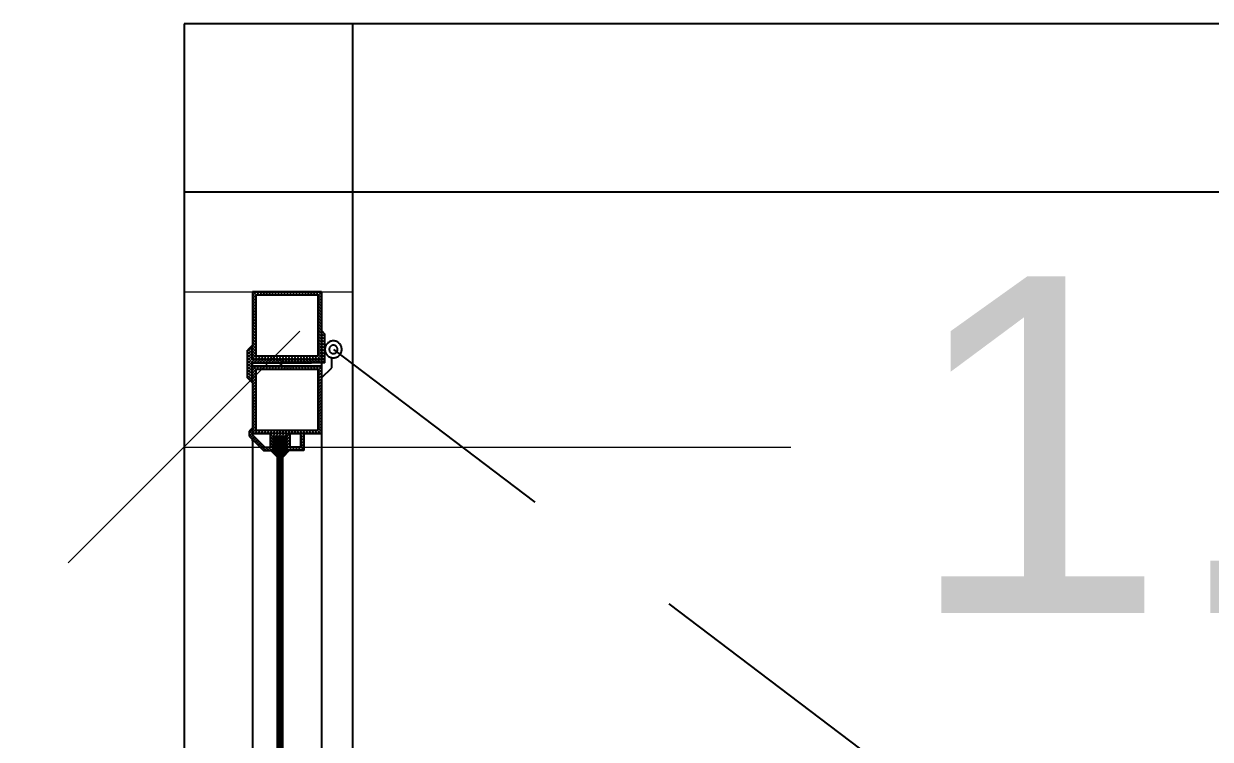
# Model space of a CAD drawing. Header units: metres. Extents: x -355 to 973, y -73 to 238.
# Drawn here: x 726.077 to 726.781, y 165.335 to 165.76 of the extents above; entities that cross this region are included whole.
import ezdxf

# ---------------------------------------------------------------- set-up
doc = ezdxf.new("R2010")
doc.units = ezdxf.units.M
doc.header["$LTSCALE"] = 3
doc.header["$MEASUREMENT"] = 0
doc.linetypes.add('ACAD_ISO02W100', pattern=[15, 12, -3])
doc.linetypes.add('HIDDEN2', pattern=[0.1875, 0.125, -0.0625])
doc.layers.add('05', color=21, linetype='Continuous', lineweight=5)
for name, color, linetype in [('2', 51, 'Continuous'), ('4', 4, 'ACAD_ISO02W100'), ('5', 2, 'Continuous'), ('Ditail', 1, 'Continuous')]:
    doc.layers.add(name, color=color, linetype=linetype)
doc.styles.get("Standard").update_dxf_attribs({"font": 'arial.ttf'})
doc.dimstyles.new('ahmad', dxfattribs={"dimtxt": 0.2, "dimasz": 0.1375, "dimexe": 0, "dimexo": 0.0625, "dimgap": 0.09, "dimtad": 0, "dimzin": 0, "dimdsep": 46, "dimtxsty": 'Standard', "dimblk": 'OBLIQUE', "dimcen": 0.09, "dimclrd": 245, "dimclrt": 61, "dimadec": 0, "dimazin": 0, "dimtfac": 1, "dimtofl": 0, "dimtmove": 0, "dimatfit": 3, "dimldrblk": 'OBLIQUE', "dimfxl": 0, "dimfxlon": 1, "dimtolj": 1, "dimtzin": 0, "dimlwd": 13, "dimarcsym": 0})

# ---------------------------------------------------------------- blocks, each defined once
blk = doc.blocks.new('_Oblique')
at = {"color": 0, "linetype": 'ByBlock', "lineweight": -2}
blk.add_line((-0.5, -0.5), (0.5, 0.5), dxfattribs=at)
blk = doc.blocks.new('*D448')
at = {"layer": '4', "color": 245, "lineweight": 13, "transparency": 16777216}
for p, q in [((726.17196, 165.50889), (726.53196, 165.50889)), ((727.57196, 165.50889), (727.21196, 165.50889))]:
    blk.add_line(p, q, dxfattribs=at)
at = {"layer": 'Defpoints', "color": 0, "transparency": 16777216}
for p in [(726.17196, 165.66031), (727.57196, 165.66031), (726.17196, 165.50889)]:
    blk.add_point(p, dxfattribs=at)
at = {"layer": '4', "color": 245, "lineweight": 13, "transparency": 16777216, "xscale": 0.1375, "yscale": 0.1375, "zscale": 0.1375, "rotation": 180}
blk.add_blockref('_Oblique', (726.17196, 165.50889), dxfattribs=at)
at = {"layer": '4', "color": 245, "lineweight": 13, "transparency": 16777216, "xscale": 0.1375, "yscale": 0.1375, "zscale": 0.1375}
blk.add_blockref('_Oblique', (727.57196, 165.50889), dxfattribs=at)
at = {"layer": '4', "color": 61, "transparency": 16777216, "insert": (726.87196, 165.50889), "char_height": 0.2, "attachment_point": 5}
blk.add_mtext('\\A1;1.40', dxfattribs=at)
blk = doc.blocks.new('*X66')
at = {"color": 0}
for p, q in [((20.47, 31.08), (24.02, 34.62)), ((21.35, 31.08), (24.02, 33.74)), ((22.24, 31.08), (24.74, 33.58)), ((23.12, 31.08), (25.62, 33.58)), ((24.01, 31.08), (26.51, 33.58)), ((24.89, 31.08), (27.39, 33.58)), ((25.58, 25.58), (32.02, 32.02)), ((25.77, 31.08), (28.27, 33.58)), ((26.46, 25.58), (32.02, 31.13)), ((26.66, 31.08), (29.16, 33.58)), ((27.34, 25.58), (32.02, 30.25)), ((27.54, 31.08), (30.04, 33.58)), ((28.02, 30.67), (30.93, 33.58)), ((28.02, 29.78), (31.81, 33.58)), ((28.02, 28.9), (32.02, 32.9)), ((28.23, 25.58), (32.02, 29.36)), ((29.11, 25.58), (32.02, 28.48)), ((20.11, 28.06), (20.12, 28.08)), ((20.55, 27.62), (21.01, 28.08)), ((20.99, 27.18), (21.89, 28.08)), ((21.43, 26.74), (22.77, 28.08)), ((21.88, 26.29), (23.66, 28.08)), ((22.32, 25.85), (24.54, 28.08)), ((22.76, 25.41), (25.43, 28.08)), ((23.2, 24.97), (26.31, 28.08)), ((23.64, 24.53), (24.02, 24.9)), ((24.69, 25.58), (27.19, 28.08)), ((30, 25.58), (32.02, 27.6)), ((30.88, 25.58), (32.02, 26.71)), ((31.76, 25.58), (32.02, 25.83))]:
    blk.add_line(p, q, dxfattribs=at)
blk = doc.blocks.new('dfgdfg')
for p, q in [((191.815, -169.4684), (191.815, -170.08423)), ((191.85602, -169.55608), (191.85602, -169.55689)), ((191.85602, -169.55689), (191.85602, -169.55608)), ((191.85602, -169.55608), (191.85602, -170.08071))]:
    blk.add_line(p, q)
at = {"layer": '05'}
for p, q in [((191.89653, -169.4684), (191.79653, -169.4684)), ((191.81674, -169.4684), (191.815, -169.47014)), ((191.81851, -169.4684), (191.815, -169.47191)), ((191.817, -169.47064), (191.815, -169.46864)), ((191.817, -169.47241), (191.815, -169.4704)), ((191.817, -169.47167), (191.815, -169.47368)), ((191.81853, -169.4704), (191.81652, -169.4684)), ((191.82028, -169.4684), (191.81827, -169.4704)), ((191.82029, -169.4704), (191.81829, -169.4684)), ((191.82205, -169.4684), (191.82004, -169.4704)), ((191.82206, -169.4704), (191.82006, -169.4684)), ((191.82381, -169.4684), (191.82181, -169.4704)), ((191.82383, -169.4704), (191.82183, -169.4684)), ((191.82558, -169.4684), (191.82358, -169.4704)), ((191.8256, -169.4704), (191.82359, -169.4684)), ((191.82735, -169.4684), (191.82534, -169.4704)), ((191.82737, -169.4704), (191.82536, -169.4684)), ((191.82912, -169.4684), (191.82711, -169.4704)), ((191.82913, -169.4704), (191.82713, -169.4684)), ((191.83088, -169.4684), (191.82888, -169.4704)), ((191.8309, -169.4704), (191.8289, -169.4684)), ((191.83265, -169.4684), (191.83065, -169.4704)), ((191.83267, -169.4704), (191.83067, -169.4684)), ((191.83442, -169.4684), (191.83242, -169.4704)), ((191.83444, -169.4704), (191.83243, -169.4684)), ((191.83619, -169.4684), (191.83418, -169.4704)), ((191.8362, -169.4704), (191.8342, -169.4684)), ((191.83796, -169.4684), (191.83595, -169.4704)), ((191.83797, -169.4704), (191.83597, -169.4684)), ((191.83972, -169.4684), (191.83772, -169.4704)), ((191.83974, -169.4704), (191.83774, -169.4684)), ((191.84149, -169.4684), (191.83949, -169.4704)), ((191.84151, -169.4704), (191.8395, -169.4684)), ((191.84326, -169.4684), (191.84125, -169.4704)), ((191.84328, -169.4704), (191.84127, -169.4684)), ((191.84503, -169.4684), (191.84302, -169.4704)), ((191.84504, -169.4704), (191.84304, -169.4684)), ((191.84679, -169.4684), (191.84479, -169.4704)), ((191.84681, -169.4704), (191.84481, -169.4684)), ((191.84856, -169.4684), (191.84656, -169.4704)), ((191.84858, -169.4704), (191.84658, -169.4684)), ((191.85033, -169.4684), (191.84833, -169.4704)), ((191.85035, -169.4704), (191.84834, -169.4684)), ((191.8521, -169.4684), (191.85009, -169.4704)), ((191.85211, -169.4704), (191.85011, -169.4684)), ((191.85386, -169.4684), (191.85186, -169.4704)), ((191.85388, -169.4704), (191.85188, -169.4684)), ((191.85563, -169.4684), (191.85363, -169.4704)), ((191.85602, -169.47077), (191.85365, -169.4684)), ((191.85602, -169.46978), (191.85401, -169.47178)), ((191.85602, -169.47254), (191.85401, -169.47053)), ((191.85602, -169.47154), (191.85401, -169.47355)), ((191.85602, -169.469), (191.85541, -169.4684)), ((191.817, -169.47418), (191.815, -169.47217)), ((191.817, -169.47344), (191.815, -169.47544)), ((191.817, -169.47594), (191.815, -169.47394)), ((191.817, -169.47521), (191.815, -169.47721)), ((191.817, -169.47771), (191.815, -169.47571)), ((191.817, -169.47698), (191.815, -169.47898)), ((191.817, -169.47948), (191.815, -169.47748)), ((191.817, -169.47874), (191.815, -169.48075)), ((191.85602, -169.4743), (191.85401, -169.4723)), ((191.85602, -169.47331), (191.85401, -169.47532)), ((191.85602, -169.47607), (191.85401, -169.47407)), ((191.85602, -169.47508), (191.85401, -169.47708)), ((191.85602, -169.47784), (191.85401, -169.47584)), ((191.85602, -169.47685), (191.85401, -169.47885)), ((191.85602, -169.47961), (191.85401, -169.4776)), ((191.85602, -169.47862), (191.85401, -169.48062)), ((191.817, -169.48125), (191.815, -169.47924)), ((191.817, -169.48051), (191.815, -169.48251)), ((191.817, -169.48302), (191.815, -169.48101)), ((191.817, -169.48228), (191.815, -169.48428)), ((191.817, -169.48478), (191.815, -169.48278)), ((191.817, -169.48405), (191.815, -169.48605)), ((191.817, -169.48655), (191.815, -169.48455)), ((191.817, -169.48581), (191.815, -169.48782)), ((191.85602, -169.48137), (191.85401, -169.47937)), ((191.85602, -169.48038), (191.85401, -169.48239)), ((191.85602, -169.48314), (191.85401, -169.48114)), ((191.85602, -169.48215), (191.85401, -169.48416)), ((191.85602, -169.48491), (191.85401, -169.48291)), ((191.85602, -169.48392), (191.85401, -169.48592)), ((191.85602, -169.48668), (191.85401, -169.48467)), ((191.85602, -169.48569), (191.85401, -169.48769)), ((191.815, -169.49339), (191.81402, -169.49241)), ((191.815, -169.49162), (191.81491, -169.49153)), ((191.817, -169.48832), (191.815, -169.48631)), ((191.817, -169.48758), (191.815, -169.48959)), ((191.817, -169.49009), (191.815, -169.48808)), ((191.817, -169.48935), (191.815, -169.49135)), ((191.817, -169.49185), (191.815, -169.48985)), ((191.817, -169.49112), (191.815, -169.49312)), ((191.817, -169.49362), (191.815, -169.49162)), ((191.817, -169.49289), (191.815, -169.49489)), ((191.85602, -169.48845), (191.85401, -169.48644)), ((191.85602, -169.48745), (191.85401, -169.48946)), ((191.85602, -169.49021), (191.85401, -169.48821)), ((191.85602, -169.48922), (191.85401, -169.49123)), ((191.85602, -169.49198), (191.85401, -169.48998)), ((191.85602, -169.49099), (191.85401, -169.49299)), ((191.85602, -169.49375), (191.85401, -169.49174)), ((191.85602, -169.49276), (191.85401, -169.49476)), ((191.815, -169.49312), (191.81299, -169.49513)), ((191.815, -169.49489), (191.81299, -169.49689)), ((191.815, -169.49692), (191.81299, -169.49492)), ((191.815, -169.49666), (191.81299, -169.49866)), ((191.815, -169.49869), (191.81299, -169.49668)), ((191.815, -169.49842), (191.81299, -169.50043)), ((191.815, -169.50046), (191.81299, -169.49845)), ((191.815, -169.49515), (191.81314, -169.4933)), ((191.817, -169.49539), (191.815, -169.49339)), ((191.817, -169.49465), (191.815, -169.49666)), ((191.817, -169.49716), (191.815, -169.49515)), ((191.817, -169.49642), (191.815, -169.49842)), ((191.817, -169.49892), (191.815, -169.49692)), ((191.817, -169.49819), (191.815, -169.50019)), ((191.817, -169.50069), (191.815, -169.49869)), ((191.817, -169.49996), (191.815, -169.50196)), ((191.85602, -169.49552), (191.85401, -169.49351)), ((191.85602, -169.49453), (191.85401, -169.49653)), ((191.85602, -169.49728), (191.85401, -169.49528)), ((191.85602, -169.49629), (191.85401, -169.4983)), ((191.85602, -169.49905), (191.85401, -169.49705)), ((191.85602, -169.49806), (191.85401, -169.50007)), ((191.85602, -169.50082), (191.85401, -169.49882)), ((191.85602, -169.49983), (191.85401, -169.50183)), ((191.815, -169.50019), (191.81299, -169.5022)), ((191.815, -169.50222), (191.81299, -169.50022)), ((191.815, -169.50196), (191.81299, -169.50396)), ((191.815, -169.50399), (191.81299, -169.50199)), ((191.815, -169.50373), (191.81299, -169.50573)), ((191.815, -169.50576), (191.81299, -169.50376)), ((191.815, -169.5055), (191.81299, -169.5075)), ((191.815, -169.50753), (191.81299, -169.50552)), ((191.817, -169.50246), (191.815, -169.50046)), ((191.817, -169.50172), (191.815, -169.50373)), ((191.817, -169.50423), (191.815, -169.50222)), ((191.817, -169.50349), (191.815, -169.5055)), ((191.817, -169.506), (191.815, -169.50399)), ((191.817, -169.50526), (191.815, -169.50726)), ((191.81771, -169.50848), (191.815, -169.50576)), ((191.81756, -169.50647), (191.81555, -169.50848)), ((191.81932, -169.50647), (191.81732, -169.50848)), ((191.81948, -169.50848), (191.81748, -169.50647)), ((191.82109, -169.50647), (191.81909, -169.50848)), ((191.82125, -169.50848), (191.81924, -169.50647)), ((191.82286, -169.50647), (191.82086, -169.50848)), ((191.82302, -169.50848), (191.82101, -169.50647)), ((191.82463, -169.50647), (191.82262, -169.50848)), ((191.82478, -169.50848), (191.82278, -169.50647)), ((191.8264, -169.50647), (191.82439, -169.50848)), ((191.82655, -169.50848), (191.82455, -169.50647)), ((191.82816, -169.50647), (191.82616, -169.50848)), ((191.82832, -169.50848), (191.82631, -169.50647)), ((191.82993, -169.50647), (191.82793, -169.50848)), ((191.83009, -169.50848), (191.82808, -169.50647)), ((191.8317, -169.50647), (191.8297, -169.50848)), ((191.83185, -169.50848), (191.82985, -169.50647)), ((191.83347, -169.50647), (191.83146, -169.50848)), ((191.83362, -169.50848), (191.83162, -169.50647)), ((191.83523, -169.50647), (191.83323, -169.50848)), ((191.83539, -169.50848), (191.83339, -169.50647)), ((191.837, -169.50647), (191.835, -169.50848)), ((191.83716, -169.50848), (191.83515, -169.50647)), ((191.83877, -169.50647), (191.83677, -169.50848)), ((191.83893, -169.50848), (191.83692, -169.50647)), ((191.84054, -169.50647), (191.83853, -169.50848)), ((191.84069, -169.50848), (191.83869, -169.50647)), ((191.84231, -169.50647), (191.8403, -169.50848)), ((191.84246, -169.50848), (191.84046, -169.50647)), ((191.84407, -169.50647), (191.84207, -169.50848)), ((191.84423, -169.50848), (191.84222, -169.50647)), ((191.84584, -169.50647), (191.84384, -169.50848)), ((191.846, -169.50848), (191.84399, -169.50647)), ((191.84761, -169.50647), (191.8456, -169.50848)), ((191.84776, -169.50848), (191.84576, -169.50647)), ((191.84938, -169.50647), (191.84737, -169.50848)), ((191.84953, -169.50848), (191.84753, -169.50647)), ((191.85114, -169.50647), (191.84914, -169.50848)), ((191.8513, -169.50848), (191.8493, -169.50647)), ((191.85291, -169.50647), (191.85091, -169.50848)), ((191.85307, -169.50848), (191.85106, -169.50647)), ((191.85602, -169.50513), (191.85268, -169.50848)), ((191.85484, -169.50848), (191.85283, -169.50647)), ((191.85602, -169.50259), (191.85401, -169.50058)), ((191.85602, -169.5016), (191.85401, -169.5036)), ((191.85602, -169.50436), (191.85401, -169.50235)), ((191.85602, -169.50336), (191.85401, -169.50537)), ((191.85602, -169.50612), (191.85401, -169.50412)), ((191.85602, -169.50789), (191.85401, -169.50589)), ((191.85902, -169.50566), (191.85421, -169.51048)), ((191.85602, -169.5069), (191.85444, -169.50848)), ((191.85681, -169.50081), (191.85602, -169.5016)), ((191.85902, -169.50383), (191.85602, -169.50082)), ((191.85769, -169.50169), (191.85602, -169.50336)), ((191.85858, -169.50257), (191.85602, -169.50513)), ((191.85902, -169.50559), (191.85602, -169.50259)), ((191.85902, -169.50389), (191.85602, -169.5069)), ((191.85902, -169.50736), (191.85602, -169.50436)), ((191.85902, -169.50913), (191.85602, -169.50612)), ((191.815, -169.50726), (191.81299, -169.50927)), ((191.81618, -169.51048), (191.81299, -169.50729)), ((191.81441, -169.51048), (191.81299, -169.50906)), ((191.81555, -169.50848), (191.81355, -169.51048)), ((191.81594, -169.50848), (191.815, -169.50753)), ((191.81508, -169.51248), (191.815, -169.51257)), ((191.81685, -169.51248), (191.815, -169.51433)), ((191.81862, -169.51248), (191.815, -169.5161)), ((191.817, -169.51483), (191.815, -169.51283)), ((191.81732, -169.50848), (191.81532, -169.51048)), ((191.81795, -169.51048), (191.81594, -169.50848)), ((191.81842, -169.51449), (191.81642, -169.51248)), ((191.81909, -169.50848), (191.81708, -169.51048)), ((191.81972, -169.51048), (191.81771, -169.50848)), ((191.82019, -169.51449), (191.81818, -169.51248)), ((191.82038, -169.51248), (191.81838, -169.51449)), ((191.82086, -169.50848), (191.81885, -169.51048)), ((191.82148, -169.51048), (191.81948, -169.50848)), ((191.82196, -169.51449), (191.81995, -169.51248)), ((191.82215, -169.51248), (191.82015, -169.51449)), ((191.82262, -169.50848), (191.82062, -169.51048)), ((191.82325, -169.51048), (191.82125, -169.50848)), ((191.82372, -169.51449), (191.82172, -169.51248)), ((191.82392, -169.51248), (191.82192, -169.51449)), ((191.82439, -169.50848), (191.82239, -169.51048)), ((191.82502, -169.51048), (191.82302, -169.50848)), ((191.82549, -169.51449), (191.82349, -169.51248)), ((191.82569, -169.51248), (191.82368, -169.51449)), ((191.82616, -169.50848), (191.82416, -169.51048)), ((191.82679, -169.51048), (191.82478, -169.50848)), ((191.82726, -169.51449), (191.82526, -169.51248)), ((191.82745, -169.51248), (191.82545, -169.51449)), ((191.82793, -169.50848), (191.82592, -169.51048)), ((191.82855, -169.51048), (191.82655, -169.50848)), ((191.82903, -169.51449), (191.82702, -169.51248)), ((191.82922, -169.51248), (191.82722, -169.51449)), ((191.8297, -169.50848), (191.82769, -169.51048)), ((191.83032, -169.51048), (191.82832, -169.50848)), ((191.8308, -169.51449), (191.82879, -169.51248)), ((191.83099, -169.51248), (191.82899, -169.51449)), ((191.83146, -169.50848), (191.82946, -169.51048)), ((191.83209, -169.51048), (191.83009, -169.50848)), ((191.83256, -169.51449), (191.83056, -169.51248)), ((191.83276, -169.51248), (191.83075, -169.51449)), ((191.83323, -169.50848), (191.83123, -169.51048)), ((191.83386, -169.51048), (191.83185, -169.50848)), ((191.83433, -169.51449), (191.83233, -169.51248)), ((191.83453, -169.51248), (191.83252, -169.51449)), ((191.835, -169.50848), (191.83299, -169.51048)), ((191.83563, -169.51048), (191.83362, -169.50848)), ((191.8361, -169.51449), (191.83409, -169.51248)), ((191.83629, -169.51248), (191.83429, -169.51449)), ((191.83677, -169.50848), (191.83476, -169.51048)), ((191.83739, -169.51048), (191.83539, -169.50848)), ((191.83787, -169.51449), (191.83586, -169.51248)), ((191.83806, -169.51248), (191.83606, -169.51449)), ((191.83853, -169.50848), (191.83653, -169.51048)), ((191.8386, -169.50992), (191.83716, -169.50848)), ((191.83963, -169.51449), (191.83763, -169.51248)), ((191.83983, -169.51248), (191.83783, -169.51449)), ((191.8403, -169.50848), (191.8383, -169.51048)), ((191.83916, -169.51048), (191.8386, -169.50992)), ((191.83949, -169.50904), (191.83893, -169.50848)), ((191.8414, -169.51449), (191.8394, -169.51248)), ((191.84093, -169.51048), (191.83949, -169.50904)), ((191.8416, -169.51248), (191.83959, -169.51449)), ((191.84207, -169.50848), (191.84007, -169.51048)), ((191.8427, -169.51048), (191.84069, -169.50848)), ((191.84317, -169.51449), (191.84117, -169.51248)), ((191.84336, -169.51248), (191.84136, -169.51449)), ((191.84384, -169.50848), (191.84183, -169.51048)), ((191.84446, -169.51048), (191.84246, -169.50848)), ((191.84494, -169.51449), (191.84293, -169.51248)), ((191.84513, -169.51248), (191.84313, -169.51449)), ((191.8456, -169.50848), (191.8436, -169.51048)), ((191.84623, -169.51048), (191.84423, -169.50848)), ((191.8467, -169.51449), (191.8447, -169.51248)), ((191.8469, -169.51248), (191.8449, -169.51449)), ((191.84737, -169.50848), (191.84537, -169.51048)), ((191.848, -169.51048), (191.846, -169.50848)), ((191.84847, -169.51449), (191.84647, -169.51248)), ((191.84867, -169.51248), (191.84666, -169.51449)), ((191.84914, -169.50848), (191.84714, -169.51048)), ((191.84977, -169.51048), (191.84776, -169.50848)), ((191.85024, -169.51449), (191.84824, -169.51248)), ((191.85044, -169.51248), (191.84843, -169.51449)), ((191.85091, -169.50848), (191.8489, -169.51048)), ((191.85154, -169.51048), (191.84953, -169.50848)), ((191.85201, -169.51449), (191.85, -169.51248)), ((191.8522, -169.51248), (191.8502, -169.51449)), ((191.85268, -169.50848), (191.85067, -169.51048)), ((191.8533, -169.51048), (191.8513, -169.50848)), ((191.85378, -169.51449), (191.85177, -169.51248)), ((191.85397, -169.51248), (191.85197, -169.51449)), ((191.85444, -169.50848), (191.85244, -169.51048)), ((191.85507, -169.51048), (191.85307, -169.50848)), ((191.85602, -169.51496), (191.85354, -169.51248)), ((191.85574, -169.51248), (191.85374, -169.51449)), ((191.85602, -169.51397), (191.85401, -169.51597)), ((191.85902, -169.51266), (191.85484, -169.50848)), ((191.85602, -169.51319), (191.85531, -169.51248)), ((191.85902, -169.50743), (191.85598, -169.51048)), ((191.85902, -169.5109), (191.85602, -169.50789)), ((191.85902, -169.5092), (191.85602, -169.5122)), ((191.85902, -169.51096), (191.85602, -169.51397)), ((191.85902, -169.51443), (191.85602, -169.51143)), ((191.85902, -169.51273), (191.85602, -169.51574)), ((191.85902, -169.5162), (191.85602, -169.51319)), ((191.817, -169.5166), (191.815, -169.5146)), ((191.817, -169.51587), (191.815, -169.51787)), ((191.817, -169.51837), (191.815, -169.51637)), ((191.817, -169.51763), (191.815, -169.51964)), ((191.817, -169.52014), (191.815, -169.51813)), ((191.817, -169.5194), (191.815, -169.52141)), ((191.817, -169.52191), (191.815, -169.5199)), ((191.817, -169.52117), (191.815, -169.52317)), ((191.85602, -169.51673), (191.85401, -169.51473)), ((191.85602, -169.51574), (191.85401, -169.51774)), ((191.85602, -169.5185), (191.85401, -169.51649)), ((191.85602, -169.51751), (191.85401, -169.51951)), ((191.85602, -169.52027), (191.85401, -169.51826)), ((191.85602, -169.51927), (191.85401, -169.52128)), ((191.85602, -169.52203), (191.85401, -169.52003)), ((191.85602, -169.52104), (191.85401, -169.52305)), ((191.85902, -169.5145), (191.85602, -169.51751)), ((191.85902, -169.51797), (191.85602, -169.51496)), ((191.85902, -169.51627), (191.85602, -169.51927)), ((191.85891, -169.51962), (191.85602, -169.51673)), ((191.85902, -169.51804), (191.85602, -169.52104)), ((191.85802, -169.5205), (191.85602, -169.5185)), ((191.85714, -169.52138), (191.85602, -169.52027)), ((191.817, -169.52367), (191.815, -169.52167)), ((191.817, -169.52294), (191.815, -169.52494)), ((191.817, -169.52544), (191.815, -169.52344)), ((191.817, -169.5247), (191.815, -169.52671)), ((191.817, -169.52721), (191.815, -169.52521)), ((191.817, -169.52647), (191.815, -169.52848)), ((191.817, -169.52898), (191.815, -169.52697)), ((191.817, -169.52824), (191.815, -169.53024)), ((191.85602, -169.5238), (191.85401, -169.5218)), ((191.85602, -169.52281), (191.85401, -169.52481)), ((191.85602, -169.52557), (191.85401, -169.52356)), ((191.85602, -169.52458), (191.85401, -169.52658)), ((191.85602, -169.52734), (191.85401, -169.52533)), ((191.85602, -169.52635), (191.85401, -169.52835)), ((191.85602, -169.5291), (191.85401, -169.5271)), ((191.85602, -169.52811), (191.85401, -169.53012)), ((191.85625, -169.52227), (191.85602, -169.52203)), ((191.817, -169.53074), (191.815, -169.52874)), ((191.817, -169.53001), (191.815, -169.53201)), ((191.817, -169.53251), (191.815, -169.53051)), ((191.817, -169.53178), (191.815, -169.53378)), ((191.817, -169.53428), (191.815, -169.53228)), ((191.817, -169.53354), (191.815, -169.53555)), ((191.817, -169.53605), (191.815, -169.53404)), ((191.85602, -169.53087), (191.85401, -169.52887)), ((191.85602, -169.52988), (191.85401, -169.53188)), ((191.85602, -169.53264), (191.85401, -169.53064)), ((191.85602, -169.53165), (191.85401, -169.53365)), ((191.85602, -169.53441), (191.85401, -169.5324)), ((191.85602, -169.53342), (191.85401, -169.53542)), ((191.85602, -169.53618), (191.85401, -169.53417)), ((191.85602, -169.53518), (191.85401, -169.53719)), ((191.817, -169.53531), (191.815, -169.53732)), ((191.817, -169.53782), (191.815, -169.53581)), ((191.817, -169.53708), (191.815, -169.53908)), ((191.817, -169.53958), (191.815, -169.53758)), ((191.817, -169.53885), (191.815, -169.54085)), ((191.817, -169.54135), (191.815, -169.53935)), ((191.817, -169.54061), (191.815, -169.54262)), ((191.817, -169.54312), (191.815, -169.54112)), ((191.85602, -169.53794), (191.85401, -169.53594)), ((191.85602, -169.53695), (191.85401, -169.53896)), ((191.85602, -169.53971), (191.85401, -169.53771)), ((191.85602, -169.53872), (191.85401, -169.54072)), ((191.85602, -169.54148), (191.85401, -169.53947)), ((191.85602, -169.54049), (191.85401, -169.54249)), ((191.85602, -169.54325), (191.85401, -169.54124)), ((191.85602, -169.54226), (191.85401, -169.54426)), ((191.817, -169.54238), (191.815, -169.54439)), ((191.817, -169.54489), (191.815, -169.54288)), ((191.817, -169.54415), (191.815, -169.54615)), ((191.817, -169.54665), (191.815, -169.54465)), ((191.817, -169.54592), (191.815, -169.54792)), ((191.817, -169.54842), (191.815, -169.54642)), ((191.817, -169.54769), (191.815, -169.54969)), ((191.817, -169.55019), (191.815, -169.54819)), ((191.85602, -169.54933), (191.85278, -169.55256)), ((191.85602, -169.54501), (191.85401, -169.54301)), ((191.85602, -169.54402), (191.85401, -169.54603)), ((191.85602, -169.54678), (191.85401, -169.54478)), ((191.85602, -169.54579), (191.85401, -169.54779)), ((191.85602, -169.54855), (191.85401, -169.54655)), ((191.85602, -169.54756), (191.85401, -169.54956)), ((191.85602, -169.55032), (191.85401, -169.54831)), ((191.85615, -169.5492), (191.85602, -169.54933)), ((191.817, -169.54945), (191.815, -169.55146)), ((191.81761, -169.55256), (191.815, -169.54995)), ((191.81584, -169.55256), (191.815, -169.55172)), ((191.81766, -169.55056), (191.81566, -169.55256)), ((191.81937, -169.55256), (191.81737, -169.55056)), ((191.81943, -169.55056), (191.81743, -169.55256)), ((191.82114, -169.55256), (191.81914, -169.55056)), ((191.8212, -169.55056), (191.81919, -169.55256)), ((191.82291, -169.55256), (191.8209, -169.55056)), ((191.82297, -169.55056), (191.82096, -169.55256)), ((191.82468, -169.55256), (191.82267, -169.55056)), ((191.82473, -169.55056), (191.82273, -169.55256)), ((191.82644, -169.55256), (191.82444, -169.55056)), ((191.8265, -169.55056), (191.8245, -169.55256)), ((191.82627, -169.55256), (191.82553, -169.5533)), ((191.82754, -169.55306), (191.82553, -169.55506)), ((191.82754, -169.55542), (191.82553, -169.55342)), ((191.82754, -169.55483), (191.82553, -169.55683)), ((191.82754, -169.55719), (191.82553, -169.55519)), ((191.82821, -169.55256), (191.82621, -169.55056)), ((191.82827, -169.55056), (191.82627, -169.55256)), ((191.82754, -169.55365), (191.82644, -169.55256)), ((191.82998, -169.55256), (191.82798, -169.55056)), ((191.83004, -169.55056), (191.82803, -169.55256)), ((191.83175, -169.55256), (191.82974, -169.55056)), ((191.83181, -169.55056), (191.8298, -169.55256)), ((191.83352, -169.55256), (191.83151, -169.55056)), ((191.83357, -169.55056), (191.83157, -169.55256)), ((191.83528, -169.55256), (191.83328, -169.55056)), ((191.83534, -169.55056), (191.83334, -169.55256)), ((191.8351, -169.55256), (191.83355, -169.55412)), ((191.83555, -169.5546), (191.83355, -169.5526)), ((191.83555, -169.55388), (191.83355, -169.55589)), ((191.83555, -169.55637), (191.83355, -169.55436)), ((191.83555, -169.55565), (191.83355, -169.55765)), ((191.83555, -169.55814), (191.83355, -169.55613)), ((191.83705, -169.55256), (191.83505, -169.55056)), ((191.83711, -169.55056), (191.8351, -169.55256)), ((191.83555, -169.55283), (191.83528, -169.55256)), ((191.83687, -169.55256), (191.83555, -169.55388)), ((191.83729, -169.55457), (191.83555, -169.55283)), ((191.83864, -169.55256), (191.83664, -169.55457)), ((191.83882, -169.55256), (191.83681, -169.55056)), ((191.83888, -169.55056), (191.83687, -169.55256)), ((191.83906, -169.55457), (191.83705, -169.55256)), ((191.84041, -169.55256), (191.8384, -169.55457)), ((191.84059, -169.55256), (191.83858, -169.55056)), ((191.84064, -169.55056), (191.83864, -169.55256)), ((191.84082, -169.55457), (191.83882, -169.55256)), ((191.84218, -169.55256), (191.84017, -169.55457)), ((191.84235, -169.55256), (191.84035, -169.55056)), ((191.84241, -169.55056), (191.84041, -169.55256)), ((191.84259, -169.55457), (191.84059, -169.55256)), ((191.84394, -169.55256), (191.84194, -169.55457)), ((191.84412, -169.55256), (191.84212, -169.55056)), ((191.84418, -169.55056), (191.84218, -169.55256)), ((191.84557, -169.55578), (191.84235, -169.55256)), ((191.84557, -169.5527), (191.84357, -169.55471)), ((191.84557, -169.55447), (191.84357, -169.55647)), ((191.84557, -169.55755), (191.84357, -169.55554)), ((191.84557, -169.55624), (191.84357, -169.55824)), ((191.84589, -169.55256), (191.84389, -169.55056)), ((191.84595, -169.55056), (191.84394, -169.55256)), ((191.84557, -169.55401), (191.84412, -169.55256)), ((191.84766, -169.55256), (191.84565, -169.55056)), ((191.84772, -169.55056), (191.84571, -169.55256)), ((191.84943, -169.55256), (191.84742, -169.55056)), ((191.84948, -169.55056), (191.84748, -169.55256)), ((191.85802, -169.55263), (191.84807, -169.56258)), ((191.85119, -169.55256), (191.84919, -169.55056)), ((191.85125, -169.55056), (191.84925, -169.55256)), ((191.85296, -169.55256), (191.85096, -169.55056)), ((191.85302, -169.55056), (191.85101, -169.55256)), ((191.85473, -169.55256), (191.85272, -169.55056)), ((191.85448, -169.55762), (191.85307, -169.5562)), ((191.85537, -169.55674), (191.85395, -169.55532)), ((191.85602, -169.55209), (191.85401, -169.55008)), ((191.85602, -169.55109), (191.85455, -169.55256)), ((191.85625, -169.55585), (191.85483, -169.55444)), ((191.85713, -169.55497), (191.85572, -169.55355)), ((191.85703, -169.55008), (191.85602, -169.55109)), ((191.85802, -169.55232), (191.85602, -169.55032)), ((191.85791, -169.55097), (191.85602, -169.55286)), ((191.85802, -169.55408), (191.85602, -169.55209)), ((191.82754, -169.5566), (191.82553, -169.5586)), ((191.82754, -169.55896), (191.82553, -169.55695)), ((191.82754, -169.55836), (191.82553, -169.56037)), ((191.82939, -169.56258), (191.82553, -169.55872)), ((191.82754, -169.56013), (191.82553, -169.56214)), ((191.82763, -169.56258), (191.82553, -169.56049)), ((191.82586, -169.56258), (191.82553, -169.56226)), ((191.82886, -169.56058), (191.82685, -169.56258)), ((191.83062, -169.56058), (191.82862, -169.56258)), ((191.83116, -169.56258), (191.82916, -169.56058)), ((191.83239, -169.56058), (191.83039, -169.56258)), ((191.83293, -169.56258), (191.83092, -169.56058)), ((191.83555, -169.55919), (191.83216, -169.56258)), ((191.8347, -169.56258), (191.83269, -169.56058)), ((191.83555, -169.55742), (191.83355, -169.55942)), ((191.83555, -169.5599), (191.83355, -169.5579)), ((191.83555, -169.56167), (191.83355, -169.55967)), ((191.83555, -169.56095), (191.83392, -169.56258)), ((191.84557, -169.55932), (191.84357, -169.55731)), ((191.84557, -169.55801), (191.84357, -169.56001)), ((191.84707, -169.56258), (191.84357, -169.55908)), ((191.84557, -169.55977), (191.84357, -169.56178)), ((191.8453, -169.56258), (191.84357, -169.56085)), ((191.84653, -169.56058), (191.84453, -169.56258)), ((191.8483, -169.56058), (191.8463, -169.56258)), ((191.84884, -169.56258), (191.84683, -169.56058)), ((191.85006, -169.56204), (191.8486, -169.56058)), ((191.85095, -169.56116), (191.84953, -169.55974)), ((191.85183, -169.56027), (191.85041, -169.55886)), ((191.85272, -169.55939), (191.8513, -169.55797)), ((191.8536, -169.5585), (191.85218, -169.55709))]:
    blk.add_line(p, q, dxfattribs=at)
at = {"layer": '2'}
for p, q in [((191.83868, -170.07822), (191.83868, -169.55857)), ((191.83931, -170.07822), (191.83931, -169.55857)), ((191.83994, -170.07822), (191.83994, -169.55857)), ((191.84056, -170.07822), (191.84056, -169.55857))]:
    blk.add_line(p, q, dxfattribs=at)
at = {"layer": '4'}
for p, q in [((191.815, -169.4684), (191.85602, -169.4684)), ((191.815, -169.49144), (191.815, -169.4684)), ((191.817, -169.4704), (191.85401, -169.4704)), ((191.817, -169.50647), (191.817, -169.4704)), ((191.85401, -169.4704), (191.85401, -169.50647)), ((191.85602, -169.4684), (191.85602, -169.50002)), ((191.815, -169.49144), (191.81299, -169.49345)), ((191.81299, -169.51048), (191.81299, -169.49345)), ((191.815, -169.49645), (191.815, -169.50848)), ((191.85602, -169.50002), (191.85902, -169.50302)), ((191.85401, -169.50647), (191.817, -169.50647)), ((191.85902, -169.5195), (191.85902, -169.50302)), ((191.80898, -169.51349), (191.80898, -169.50747)), ((191.815, -169.5195), (191.80898, -169.51349)), ((191.81299, -169.51048), (191.83804, -169.51048)), ((191.85602, -169.51048), (191.82101, -169.51048)), ((191.84005, -169.50848), (191.83804, -169.51048)), ((191.84005, -169.51248), (191.83804, -169.51048)), ((191.84005, -169.51248), (191.85602, -169.51248)), ((191.85602, -169.51248), (191.85602, -169.51048)), ((191.815, -169.5195), (191.815, -169.52094)), ((191.815, -169.55256), (191.815, -169.52094)), ((191.817, -169.51449), (191.85401, -169.51449)), ((191.817, -169.55056), (191.817, -169.51449)), ((191.85401, -169.51449), (191.85401, -169.55056)), ((191.85602, -169.5225), (191.85902, -169.5195)), ((191.85602, -169.5225), (191.85602, -169.54907)), ((191.85602, -169.54907), (191.85802, -169.55107)), ((191.82553, -169.55256), (191.815, -169.55256)), ((191.85401, -169.55056), (191.817, -169.55056)), ((191.82553, -169.55256), (191.82553, -169.56258)), ((191.82754, -169.55256), (191.82754, -169.56058)), ((191.83355, -169.55256), (191.82754, -169.55256)), ((191.83355, -169.56058), (191.83355, -169.55256)), ((191.83555, -169.56258), (191.83555, -169.55256)), ((191.84357, -169.55457), (191.83555, -169.55457)), ((191.84357, -169.56258), (191.84357, -169.55457)), ((191.85602, -169.55256), (191.84557, -169.55256)), ((191.84557, -169.55256), (191.84557, -169.56058)), ((191.85602, -169.55325), (191.84869, -169.56058)), ((191.85802, -169.55408), (191.84952, -169.56258)), ((191.85602, -169.55256), (191.85602, -169.55325)), ((191.85802, -169.55107), (191.85802, -169.55408)), ((191.82553, -169.56258), (191.83555, -169.56258)), ((191.82754, -169.56058), (191.83355, -169.56058)), ((191.83412, -169.56258), (191.83806, -169.56651)), ((191.84106, -169.55857), (191.83806, -169.55857)), ((191.83806, -170.07822), (191.83806, -169.55857)), ((191.84106, -170.07822), (191.84106, -169.55857)), ((191.845, -169.56258), (191.84106, -169.56651)), ((191.84952, -169.56258), (191.84357, -169.56258)), ((191.84869, -169.56058), (191.84557, -169.56058))]:
    blk.add_line(p, q, dxfattribs=at)
for radius in [0.00501, 0.0025]:
    blk.add_circle((191.80798, -169.50256), radius, dxfattribs=at)
at = {"layer": '5'}
for p, q in [((191.815, -169.50848), (191.815, -169.49144)), ((191.85602, -169.50848), (191.85602, -169.50002)), ((191.85602, -169.50848), (191.815, -169.50848)), ((191.815, -169.51248), (191.84005, -169.51248)), ((191.815, -169.51248), (191.815, -169.5195)), ((191.85602, -169.5225), (191.85602, -169.51248)), ((191.85602, -169.54907), (191.85602, -169.55256)), ((191.82754, -169.55256), (191.82553, -169.55256)), ((191.83555, -169.55256), (191.83355, -169.55256)), ((191.83555, -169.55256), (191.84557, -169.55256))]:
    blk.add_line(p, q, dxfattribs=at)
at = {"layer": 'Ditail', "color": 1, "linetype": 'HIDDEN2', "ltscale": 0.4}
blk.add_line((191.80798, -169.50256), (191.30127, -169.88697), dxfattribs=at)
at = {"layer": '2', "xscale": 0.001001994631451453, "yscale": 0.001001994631451453, "zscale": 0.001001994631451453, "rotation": 90}
blk.add_blockref('*X66', (191.8692, -169.58665), dxfattribs=at)
blk = doc.blocks.new('*D490')
at = {"color": 245, "lineweight": 13, "transparency": 16777216}
for p, q in [((724.87196, 164.73647), (725.18196, 164.73647)), ((726.17196, 164.73647), (725.86196, 164.73647))]:
    blk.add_line(p, q, dxfattribs=at)
at = {"layer": 'Defpoints', "color": 0, "transparency": 16777216}
for p in [(724.87196, 165.76031), (726.17196, 165.76031), (724.87196, 164.73647)]:
    blk.add_point(p, dxfattribs=at)
at = {"color": 245, "lineweight": 13, "transparency": 16777216, "xscale": 0.1375, "yscale": 0.1375, "zscale": 0.1375, "rotation": 180}
blk.add_blockref('_Oblique', (724.87196, 164.73647), dxfattribs=at)
at = {"color": 245, "lineweight": 13, "transparency": 16777216, "xscale": 0.1375, "yscale": 0.1375, "zscale": 0.1375}
blk.add_blockref('_Oblique', (726.17196, 164.73647), dxfattribs=at)
at = {"color": 61, "transparency": 16777216, "insert": (725.52196, 164.73647), "char_height": 0.2, "attachment_point": 5}
blk.add_mtext('\\A1;1.30', dxfattribs=at)

msp = doc.modelspace()

# ---------------------------------------------------------------- linework, layer by layer
at = {"layer": '4', "color": 0}
for p, q in [((727.57196, 165.76031), (726.17196, 165.76031)), ((726.17196, 165.76031), (726.17196, 164.46031)), ((726.27196, 165.76031), (726.27196, 164.46031)), ((727.57196, 165.66031), (726.17196, 165.66031))]:
    msp.add_line(p, q, dxfattribs=at)

# ---------------------------------------------------------------- block references
at = {"xscale": -1}
msp.add_blockref('dfgdfg', (918.06849, 335.06946), dxfattribs=at)

# ---------------------------------------------------------------- dimensions: what is measured, and where the dimension line sits
dim = msp.add_linear_dim(base=(724.87196, 164.73647), p1=(726.17196, 165.76031), p2=(724.87196, 165.76031), dimstyle='ahmad')
dim.commit()
dim.dimension.update_dxf_attribs({"geometry": '*D490', "text_midpoint": (725.52196, 164.73647)})
at = {"layer": '4', "color": 0}
dim = msp.add_linear_dim(base=(726.17196, 165.50889), p1=(727.57196, 165.66031), p2=(726.17196, 165.66031), dimstyle='ahmad', dxfattribs=at)
dim.commit()
dim.dimension.update_dxf_attribs({"geometry": '*D448', "text_midpoint": (726.87196, 165.50889)})

doc.saveas('drawing.dxf')
